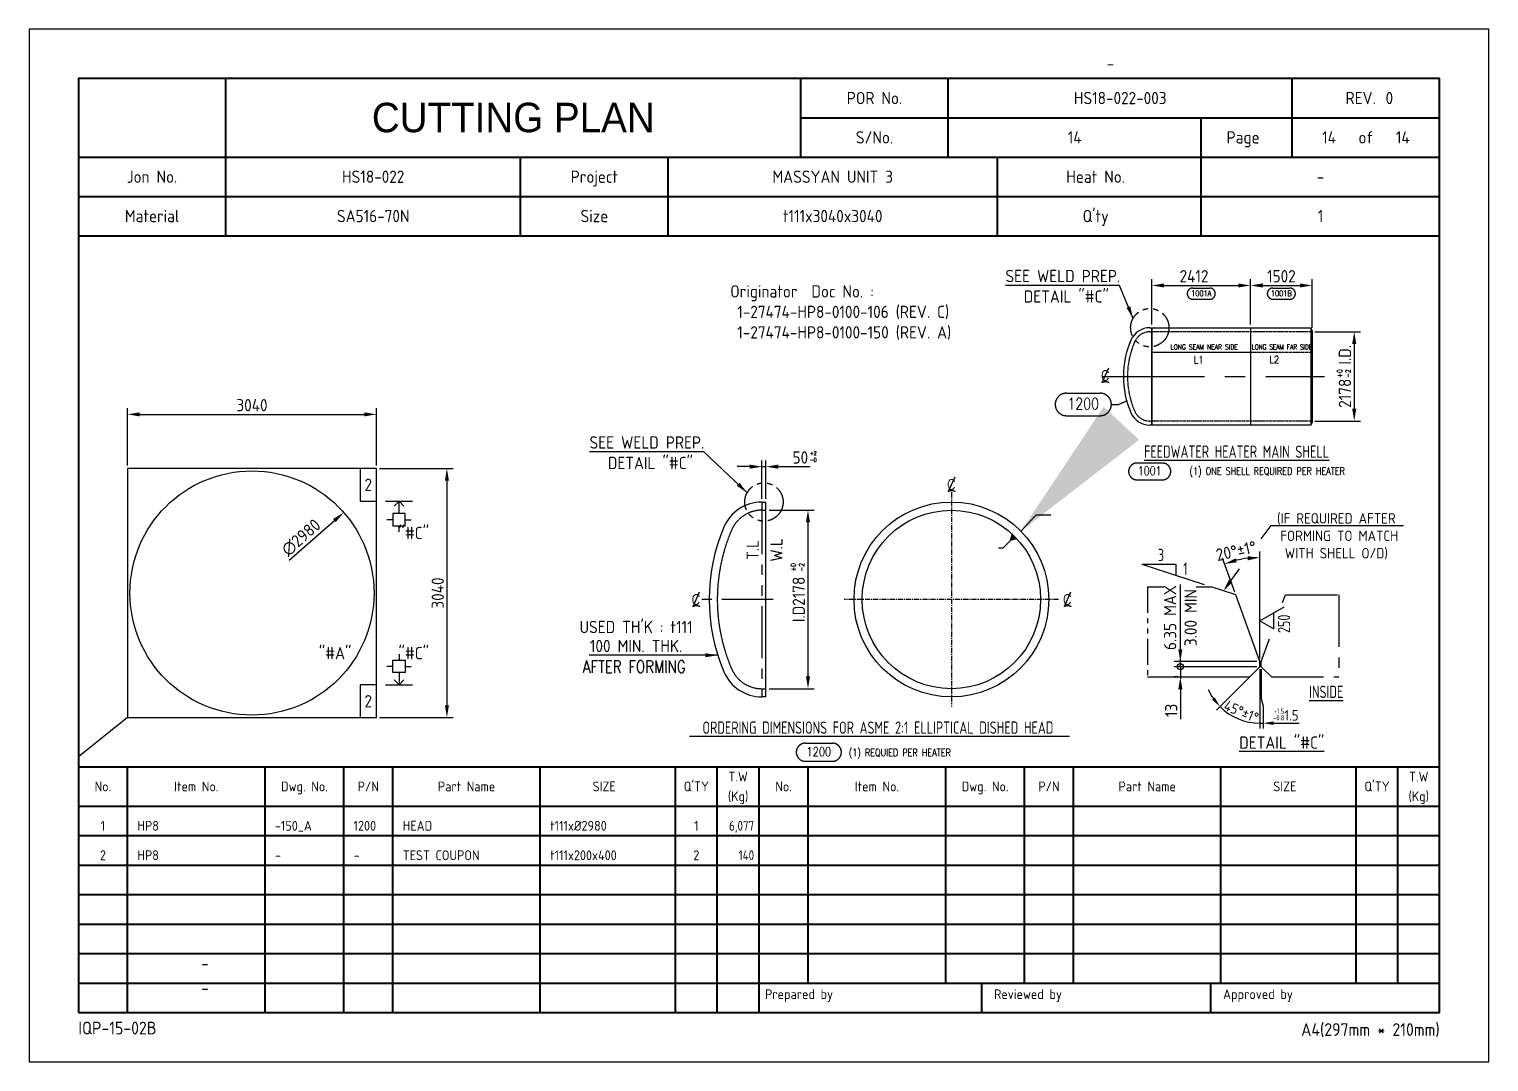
# Model space of a CAD drawing. Header units: millimetres. Extents: x -47360 to 661737, y -45870 to 354580.
# Drawn here: x 60000 to 77820, y 80000 to 92600 of the extents above; entities that cross this region are included whole.
import ezdxf
from ezdxf.enums import TextEntityAlignment as Align

# ---------------------------------------------------------------- set-up
doc = ezdxf.new("R2010")
doc.units = ezdxf.units.MM
doc.header["$LTSCALE"] = 10
for name, pattern in [('CENTER', [2, 1.25, -0.25, 0.25, -0.25]), ('CONT', [1, 1, 0]), ('DASHED', [0.75, 0.5, -0.25]), ('PHANTOM', [63.5, 31.75, -6.35, 6.35, -6.35, 6.35, -6.35])]:
    doc.linetypes.add(name, pattern=pattern)
for name, color, linetype in [('01_1  111xØ2980', 7, 'Continuous'), ('02_2  111x400x200', 7, 'Continuous'), ('11', 2, 'Continuous'), ('12', 1, 'CENTER'), ('12_Ejes principales', 1, 'CENTER'), ('13', 4, 'PHANTOM'), ('14', 3, 'DASHED'), ('15', 7, 'Continuous'), ('17', 7, 'Continuous'), ('GEN-ANN', 7, 'CONT'), ('GEN-TXT', 7, 'CONT'), ('N14_1  111x3040x3040', 7, 'Continuous'), ('T', 2, 'Continuous')]:
    doc.layers.add(name, color=color, linetype=linetype)
doc.layers.add('PAGE', color=9, linetype='Continuous', plot=False)
doc.layers.add('TITLE', color=15, linetype='Continuous', lineweight=40)
doc.styles.add('FRACTION', font='romans.shx', dxfattribs={"bigfont": 'FRACTION.shx'})
doc.styles.add('ROMANS', font='romans')
doc.styles.add('SIMPLEX', font='romans.shx', dxfattribs={"width": 0.8})
doc.styles.get("Standard").update_dxf_attribs({"font": 'isocp2.shx', "bigfont": 'whgtxt.shx'})
doc.dimstyles.new('ISO-25', dxfattribs={"dimscale": 60, "dimtxt": 2.5, "dimasz": 2.5, "dimexe": 1.25, "dimexo": 0.625, "dimtad": 1, "dimdec": 0, "dimdsep": 46, "dimtxsty": 'Standard', "dimcen": 2.5, "dimclrt": 2, "dimadec": 0, "dimazin": 0, "dimtfac": 1, "dimtdec": 0, "dimtmove": 0, "dimatfit": 3, "dimfxl": 1, "dimarcsym": 0})
doc.dimstyles.new('ISO-25 x2', dxfattribs={"dimscale": 60, "dimtxt": 2.5, "dimasz": 2.5, "dimexe": 1.25, "dimexo": 0.625, "dimtad": 1, "dimdec": 0, "dimlfac": 2, "dimdsep": 46, "dimtxsty": 'Standard', "dimcen": 2.5, "dimclrt": 2, "dimadec": 0, "dimazin": 0, "dimtfac": 1, "dimtdec": 0, "dimtmove": 0, "dimatfit": 3, "dimfxl": 1, "dimarcsym": 0})
doc.dimstyles.get("Standard").update_dxf_attribs({"dimtxt": 1, "dimasz": 1, "dimexe": 1, "dimexo": 1, "dimgap": 1, "dimtad": 1, "dimtxsty": 'Standard', "dimcen": 2.5, "dimadec": 0, "dimazin": 0, "dimtfac": 1, "dimtmove": 0, "dimatfit": 3, "dimfxl": 1, "dimarcsym": 0})

# ---------------------------------------------------------------- blocks, each defined once
blk = doc.blocks.new('CP00')
at = {"layer": 'PAGE'}
blk.add_line((20, 70), (10, 62), dxfattribs=at)
blk.add_lwpolyline([(0, 0), (297, 0), (297, 210), (0, 210)], close=True, dxfattribs=at)
at = {"layer": 'TITLE'}
for p, q in [((40, 184), (40, 200)), ((157, 184), (157, 200)), ((10, 184), (287, 184)), ((10, 168), (287, 168)), ((10, 60), (287, 60)), ((148.5, 16), (287, 16))]:
    blk.add_line(p, q, dxfattribs=at)
at = {"layer": 'TITLE', "color": 8}
for p, q in [((187, 184), (187, 200)), ((257, 184), (257, 192)), ((40, 168), (40, 184)), ((130, 168), (130, 184)), ((238.5, 168), (238.5, 184)), ((10, 176), (287, 176)), ((20, 10), (20, 60)), ((48, 10), (48, 60)), ((64, 10), (64, 60)), ((74, 10), (74, 60)), ((104, 10), (104, 60)), ((131.5, 10), (131.5, 60)), ((140, 10), (140, 60)), ((158.5, 16), (158.5, 60)), ((186.5, 16), (186.5, 60)), ((202.5, 16), (202.5, 60)), ((212.5, 16), (212.5, 60)), ((242.5, 16), (242.5, 60)), ((270, 16), (270, 60)), ((278.5, 16), (278.5, 60)), ((10, 52), (287, 52)), ((10, 46), (287, 46)), ((10, 40), (287, 40)), ((10, 34), (287, 34)), ((10, 28), (287, 28)), ((10, 22), (287, 22)), ((10, 16), (148.5, 16)), ((193.8, 16), (193.8, 10)), ((240.4, 16), (240.4, 10))]:
    blk.add_line(p, q, dxfattribs=at)
at = {"layer": 'TITLE', "color": 9}
for p, q in [((257, 192), (257, 200)), ((157, 192), (287, 192)), ((238.5, 184), (238.5, 192)), ((100, 168), (100, 184)), ((197, 168), (197, 184)), ((148.5, 10), (148.5, 60))]:
    blk.add_line(p, q, dxfattribs=at)
at = {"layer": 'TITLE', "color": 15}
blk.add_lwpolyline([(10, 10), (287, 10), (287, 200), (10, 200)], close=True, dxfattribs=at)
at = {"layer": 'PAGE', "color": 2}
blk.add_attdef('ATT_NESTINGPLANNO', text='', height=2.5, dxfattribs=at).set_placement((220, 203), align=Align.MIDDLE_CENTER)
for tag, p in [('ATT_OWNERITEMNO', (35, 7.09)), ('ATT_PARTNAME', (35, 2.09))]:
    blk.add_attdef(tag, text='', height=2.5, dxfattribs=at).set_placement(p, align=Align.MIDDLE_LEFT)
at = {"layer": 'TITLE', "color": 2}
for s, height, p in [('POR No.', 2.5, (172, 196)), ('S/No.', 2.5, (172, 188)), ('Page', 2.5, (247, 188)), ('of', 2.5, (272, 188)), ('Jon No.', 2.5, (25, 180)), ('Project', 2.5, (115, 180)), ('Heat No.', 2.5, (217, 180)), ('-', 2.5, (262.75, 180)), ('Material', 2.5, (25, 172)), ('Size', 2.5, (115, 172)), ("Q'ty", 2.5, (217, 172)), ('No.', 2, (15, 56)), ('Item No.', 2, (34, 56)), ('Dwg. No.', 2, (56, 56)), ('P/N', 2, (69, 56)), ('Part Name', 2, (89, 56)), ('SIZE', 2, (117, 56)), ("Q'TY", 2, (135.75, 56)), ('T.W', 2, (144.25, 58)), ('No.', 2, (153.5, 56)), ('Item No.', 2, (172.5, 56)), ('Dwg. No.', 2, (194.5, 56)), ('P/N', 2, (207.5, 56)), ('Part Name', 2, (227.5, 56)), ('SIZE', 2, (255.5, 56)), ("Q'TY", 2, (274.25, 56)), ('T.W', 2, (282.75, 58)), ('(Kg)', 2, (144.25, 54)), ('(Kg)', 2, (282.75, 54))]:
    blk.add_text(s, height=height, dxfattribs=at).set_placement(p, align=Align.MIDDLE_CENTER)
blk.add_text('REV.', height=2.5, dxfattribs=at).set_placement((274, 196), align=Align.MIDDLE_RIGHT)
blk.add_text('0', height=2.5, dxfattribs=at).set_placement((276, 196), align=Align.MIDDLE_LEFT)
for s, height, p in [('Prepared by', 2, (149.73, 12.75)), ('Reviewed by', 2, (196.33, 12.75)), ('Approved by', 2, (242.93, 12.75)), ('IQP-15-02B', 2.594, (10, 5.57))]:
    blk.add_text(s, height=height, dxfattribs=at).set_placement(p)
blk.add_text('A4(297mm * 210mm)', height=2.5936, dxfattribs=at).set_placement((287, 5.26), align=Align.RIGHT)
at = {"layer": 'TITLE', "color": 3, "insert": (98.5, 192), "char_height": 6, "width": 59.896, "attachment_point": 5}
blk.add_mtext('{\\fHYHeadLine-Medium|b0|i0|c129|p18;CUTTING PLAN}', dxfattribs=at)
at = {"layer": 'TITLE', "color": 2}
for tag, height, p in [('ATT_PORNO', 2.5, (222, 196)), ('ATT_CUTTINGPLANNO', 2.5, (212.75, 188)), ('ATT_PAGENO', 2.5, (264.5, 188)), ('ATT_PAGESUBTOTAL', 2.5, (279.5, 188)), ('ATT_WONO', 2.5, (70, 180)), ('ATT_PROJECT', 2.5, (163.5, 180)), ('ATT_PORWEIGHT', 2, (278.5, 89)), ('ATT_NETWEIGHT', 2, (278.5, 83)), ('ATT_SAVEWEIGHT', 2, (278.5, 77)), ('ATT_SCRAPWEIGHT', 2, (278.5, 71)), ('ATT_CUTTING', 2, (278.5, 65))]:
    blk.add_attdef(tag, text='', height=height, dxfattribs=at).set_placement(p, align=Align.MIDDLE_CENTER)
at = {"layer": 'TITLE', "color": 3}
for tag, p in [('ATT_MATERIAL', (70, 172)), ('ATT_SIZE', (163.5, 172)), ('ATT_QTY', (262.75, 172))]:
    blk.add_attdef(tag, text='', height=2.5, dxfattribs=at).set_placement(p, align=Align.MIDDLE_CENTER)
blk = doc.blocks.new('*D161')
at = {"color": 0, "lineweight": -2, "transparency": 16777216}
for p, q in [((61200, 87277.5), (61200, 87975)), ((61350, 87900), (64090, 87900)), ((64240, 87277.5), (64240, 87975))]:
    blk.add_line(p, q, dxfattribs=at)
at = {"color": 0, "transparency": 16777216}
for points in [[(61350, 87925), (61350, 87875), (61200, 87900)], [(64090, 87925), (64090, 87875), (64240, 87900)]]:
    blk.add_solid(points, dxfattribs=at)
at = {"layer": 'Defpoints', "color": 0, "transparency": 16777216}
for p in [(64240, 87900), (61200, 87240), (64240, 87240)]:
    blk.add_point(p, dxfattribs=at)
at = {"color": 2, "transparency": 16777216, "insert": (62720, 88012.5), "char_height": 150, "attachment_point": 5}
blk.add_mtext('3040', dxfattribs=at)
blk = doc.blocks.new('*D162')
at = {"color": 0, "lineweight": -2, "transparency": 16777216}
for p, q in [((64277.5, 87240), (65175, 87240)), ((65100, 87090), (65100, 84350)), ((64277.5, 84200), (65175, 84200))]:
    blk.add_line(p, q, dxfattribs=at)
at = {"color": 0, "transparency": 16777216}
for points in [[(65075, 87090), (65125, 87090), (65100, 87240)], [(65075, 84350), (65125, 84350), (65100, 84200)]]:
    blk.add_solid(points, dxfattribs=at)
at = {"layer": 'Defpoints', "color": 0, "transparency": 16777216}
for p in [(64240, 87240), (64240, 84200), (65100, 84200)]:
    blk.add_point(p, dxfattribs=at)
at = {"color": 2, "transparency": 16777216, "insert": (64987.5, 85720), "char_height": 150, "attachment_point": 5, "rotation": 90}
blk.add_mtext('3040', dxfattribs=at)
blk = doc.blocks.new('*D163')
at = {"color": 0, "lineweight": -2, "transparency": 16777216}
blk.add_line((63174, 86119), (63727, 86604), dxfattribs=at)
at = {"color": 0, "transparency": 16777216}
blk.add_solid([(63710, 86623), (63743, 86585), (63840, 86703)], dxfattribs=at)
at = {"layer": 'Defpoints', "color": 0, "transparency": 16777216}
for p in [(63840, 86703), (61600, 84737)]:
    blk.add_point(p, dxfattribs=at)
at = {"color": 2, "transparency": 16777216, "insert": (63320, 86397), "char_height": 150, "attachment_point": 5, "rotation": 41.2854}
blk.add_mtext('∅2980', dxfattribs=at)
blk = doc.blocks.new('$CL')
at = {"layer": 'GEN-TXT', "color": 2, "linetype": 'CONT'}
blk.add_line((0.031, 0.069), (-0.031, -0.069), dxfattribs=at)
blk.add_arc((0.003, -0.131), 0.0703, 61.7604, 118.2396, dxfattribs=at)
at = {"layer": 'GEN-TXT', "color": 2, "linetype": 'CONT', "style": 'FRACTION'}
blk.add_text('C', height=0.0938, dxfattribs=at).set_placement((0, 0), align=Align.MIDDLE)
blk = doc.blocks.new('$PNBR')
at = {"layer": 'GEN-ANN', "color": 7, "linetype": 'CONT'}
for p, q in [((0.125, 0.125), (0.5, 0.125)), ((0.125, -0.125), (0.5, -0.125))]:
    blk.add_line(p, q, dxfattribs=at)
for centre, start, end in [((0.125, 0), 90, 270), ((0.5, 0), 270, 90)]:
    blk.add_arc(centre, 0.125, start, end, dxfattribs=at)
at = {"layer": 'GEN-ANN', "color": 7, "linetype": 'CONT', "style": 'FRACTION'}
blk.add_attdef('PNB', text='', height=0.0938, dxfattribs=at).set_placement((0.313, -0.046), align=Align.CENTER)
blk = doc.blocks.new('*D273')
at = {"color": 0, "lineweight": -2, "transparency": 16777216}
for p, q in [((73706, 88995), (73706, 89548)), ((73856, 89473), (74762, 89473)), ((74912, 88995), (74912, 89548))]:
    blk.add_line(p, q, dxfattribs=at)
at = {"color": 0, "transparency": 16777216}
for points in [[(73856, 89498), (73856, 89448), (73706, 89473)], [(74762, 89498), (74762, 89448), (74912, 89473)]]:
    blk.add_solid(points, dxfattribs=at)
at = {"layer": 'Defpoints', "color": 0, "transparency": 16777216}
for p in [(74912, 89473), (73706, 88958), (74912, 88958)]:
    blk.add_point(p, dxfattribs=at)
at = {"color": 2, "transparency": 16777216, "insert": (74221, 89586), "char_height": 150, "attachment_point": 5}
blk.add_mtext('2412', dxfattribs=at)
blk = doc.blocks.new('*D274')
at = {"color": 0, "lineweight": -2, "transparency": 16777216}
for p, q in [((74912, 88995), (74912, 89548)), ((75062, 89473), (75513, 89473)), ((75663, 88955), (75663, 89548))]:
    blk.add_line(p, q, dxfattribs=at)
at = {"color": 0, "transparency": 16777216}
for points in [[(75062, 89498), (75062, 89448), (74912, 89473)], [(75513, 89498), (75513, 89448), (75663, 89473)]]:
    blk.add_solid(points, dxfattribs=at)
at = {"layer": 'Defpoints', "color": 0, "transparency": 16777216}
for p in [(75663, 89473), (74912, 88958), (75663, 88918)]:
    blk.add_point(p, dxfattribs=at)
at = {"color": 2, "transparency": 16777216, "insert": (75288, 89586), "char_height": 150, "attachment_point": 5}
blk.add_mtext('1502', dxfattribs=at)
blk = doc.blocks.new('*D275')
at = {"color": 0, "lineweight": -2, "transparency": 16777216}
for p, q in [((75694, 88908), (76252, 88908)), ((76177, 88758), (76177, 87969)), ((75694, 87819), (76252, 87819))]:
    blk.add_line(p, q, dxfattribs=at)
at = {"color": 0, "transparency": 16777216}
for points in [[(76152, 88758), (76202, 88758), (76177, 88908)], [(76152, 87969), (76202, 87969), (76177, 87819)]]:
    blk.add_solid(points, dxfattribs=at)
at = {"layer": 'Defpoints', "color": 0, "transparency": 16777216}
for p in [(75657, 88908), (75657, 87819), (76177, 87819)]:
    blk.add_point(p, dxfattribs=at)
at = {"color": 2, "transparency": 16777216, "insert": (76063, 88363), "char_height": 150, "attachment_point": 5, "rotation": 90}
blk.add_mtext('2178  I.D.', dxfattribs=at)
blk = doc.blocks.new('*D276')
at = {"color": 0, "lineweight": -2, "transparency": 16777216}
for p, q in [((69033, 86731), (69583, 86731)), ((69508, 86581), (69508, 84703)), ((69033, 84553), (69583, 84553))]:
    blk.add_line(p, q, dxfattribs=at)
at = {"color": 0, "transparency": 16777216}
for points in [[(69483, 86581), (69533, 86581), (69508, 86731)], [(69483, 84703), (69533, 84703), (69508, 84553)]]:
    blk.add_solid(points, dxfattribs=at)
at = {"layer": 'Defpoints', "color": 0, "transparency": 16777216}
for p in [(68995, 86731), (68995, 84553), (69508, 84553)]:
    blk.add_point(p, dxfattribs=at)
at = {"color": 2, "transparency": 16777216, "insert": (69395, 85642), "char_height": 150, "attachment_point": 5, "rotation": 90}
blk.add_mtext('I.D2178', dxfattribs=at)
blk = doc.blocks.new('*D277')
at = {"color": 0, "lineweight": -2, "transparency": 16777216}
for p, q in [((68945, 86868), (68945, 87337)), ((68995, 86868), (68995, 87337)), ((68795, 87262), (68645, 87262)), ((68945, 87262), (68995, 87262)), ((69145, 87262), (69536, 87262))]:
    blk.add_line(p, q, dxfattribs=at)
at = {"color": 0, "transparency": 16777216}
for points in [[(68795, 87287), (68795, 87237), (68945, 87262)], [(69145, 87287), (69145, 87237), (68995, 87262)]]:
    blk.add_solid(points, dxfattribs=at)
at = {"layer": 'Defpoints', "color": 0, "transparency": 16777216}
for p in [(68945, 87262), (68945, 86831), (68995, 86831)]:
    blk.add_point(p, dxfattribs=at)
at = {"color": 2, "transparency": 16777216, "insert": (69415, 87374), "char_height": 150, "attachment_point": 5}
blk.add_mtext('50', dxfattribs=at)
blk = doc.blocks.new('_Small')
at = {"color": 0, "linetype": 'ByBlock', "lineweight": -2}
blk.add_circle((0, 0), 0.25, dxfattribs=at)
blk = doc.blocks.new('*D278')
at = {"color": 0, "lineweight": -2, "transparency": 16777216}
for p, q in [((74054, 85034), (74054, 85184)), ((74989, 84884), (73979, 84884)), ((74054, 84821), (74054, 84884)), ((74989, 84821), (73979, 84821)), ((74054, 84821), (74054, 84671))]:
    blk.add_line(p, q, dxfattribs=at)
at = {"color": 0, "transparency": 16777216}
blk.add_solid([(74029, 85034), (74079, 85034), (74054, 84884)], dxfattribs=at)
at = {"layer": 'Defpoints', "color": 0, "transparency": 16777216}
for p in [(74054, 84884), (75026, 84884), (75026, 84821)]:
    blk.add_point(p, dxfattribs=at)
at = {"color": 0, "lineweight": -2, "transparency": 16777216, "xscale": 150, "yscale": 150, "zscale": 150, "rotation": 90}
blk.add_blockref('_Small', (74054, 84821), dxfattribs=at)
blk = doc.blocks.new('*D279')
at = {"color": 0, "lineweight": -2, "transparency": 16777216}
for p, q in [((74054, 84821), (74054, 84971)), ((74989, 84821), (73979, 84821)), ((74024, 84696), (73979, 84696)), ((74054, 84821), (74054, 84696)), ((74054, 84546), (74054, 84180))]:
    blk.add_line(p, q, dxfattribs=at)
at = {"color": 0, "transparency": 16777216}
blk.add_solid([(74029, 84546), (74079, 84546), (74054, 84696)], dxfattribs=at)
at = {"layer": 'Defpoints', "color": 0, "transparency": 16777216}
for p in [(74054, 84696), (74062, 84696), (75026, 84821)]:
    blk.add_point(p, dxfattribs=at)
at = {"color": 2, "transparency": 16777216, "insert": (73942, 84288), "char_height": 150, "attachment_point": 5, "rotation": 90}
blk.add_mtext('13', dxfattribs=at)
blk = doc.blocks.new('_None')
blk = doc.blocks.new('*D280')
at = {"color": 0, "lineweight": -2, "transparency": 16777216}
for p, q in [((74718, 85732), (74567, 86147)), ((75026, 84922), (75026, 86228))]:
    blk.add_line(p, q, dxfattribs=at)
blk.add_arc((75026, 84884), 1269, 96.7786, 103.2214, dxfattribs=at)
at = {"color": 0, "transparency": 16777216}
for points in [[(74743, 86095), (74729, 86143), (74592, 86076)], [(74875, 86169), (74878, 86119), (75026, 86153)]]:
    blk.add_solid(points, dxfattribs=at)
at = {"layer": 'Defpoints', "color": 0, "transparency": 16777216}
for p in [(74879, 86144), (74730, 85697), (75026, 84884), (75026, 84884), (75026, 84821)]:
    blk.add_point(p, dxfattribs=at)
at = {"color": 2, "transparency": 16777216, "insert": (74735, 86234), "char_height": 150, "attachment_point": 5, "rotation": 12.1757}
blk.add_mtext('20°%%P1%%D', dxfattribs=at)

msp = doc.modelspace()

# ---------------------------------------------------------------- hatches: boundary and pattern name
at = {"layer": '15'}
h = msp.add_hatch(color=256, dxfattribs=at)
h.paths.add_polyline_path([(71977.23, 86359.89), (71999.03, 86441.25, -0.00304812), (72029, 86411.65)])
h.paths.add_polyline_path([(71977.23, 86359.89), (72029, 86411.65, -0.00304812), (72058.6, 86381.69)])

# ---------------------------------------------------------------- linework, layer by layer
for p, q in [((64350.23, 86840), (64680, 86840)), ((74054.35, 85184.37), (74054.35, 85824.62)), ((74897.36, 84692.08), (74494.03, 84288.74)), ((75026.15, 84788.99), (75026.15, 84068.33)), ((75038.9, 84788.99), (75038.9, 84428.66)), ((64350.23, 84600), (64680, 84600)), ((75038.9, 84428.66), (75064.4, 84337.72)), ((75064.4, 84337.72), (75064.4, 84068.33)), ((75026.15, 84132.08), (75064.4, 84132.08)), ((75191.9, 84132.08), (75503.18, 84132.08))]:
    msp.add_line(p, q)
for points in [[(75042.11, 86381.67), (75161.28, 86545.58), (76776.58, 86545.58)], [(74668.5, 85867.83), (74775.74, 86015.32)]]:
    msp.add_lwpolyline(points)
for start, end in [(203.757914, 214.378957), (225, 270)]:
    msp.add_arc((75026.15, 84820.87), 688.79, start, end)
for points in [[(74648.28, 85882.53), (74580.29, 85746.5), (74688.72, 85853.13)], [(74441.33, 84418.36), (74474.03, 84445.5), (74539.1, 84333.82)], [(75191.9, 84153.33), (75191.9, 84110.83), (75064.4, 84132.08)]]:
    msp.add_solid(points)
at = {"layer": '01_1  111xØ2980'}
msp.add_circle((62720, 85720), 1490, dxfattribs=at)
at = {"layer": '02_2  111x400x200'}
for points in [[(64240, 87240), (64040, 87240), (64040, 86840), (64240, 86840)], [(64240, 84600), (64040, 84600), (64040, 84200), (64240, 84200)]]:
    msp.add_lwpolyline(points, close=True, dxfattribs=at)
at = {"layer": '11', "color": 3}
for p, q in [((73681.14, 88957.52), (73706.14, 88957.52)), ((73681.14, 88957.52), (73706.14, 88957.52)), ((73706.14, 88957.52), (73706.14, 87768.52)), ((73706.14, 87768.52), (73706.14, 88957.52)), ((73706.14, 88957.52), (75648.42, 88957.52)), ((73706.14, 88957.52), (73706.14, 87768.52)), ((74912.14, 88957.52), (74912.14, 87768.52)), ((75648.42, 88957.52), (75663.16, 88917.04)), ((75648.42, 88957.52), (75648.42, 87768.52)), ((75663.16, 88913.87), (75656.81, 88907.52)), ((75663.16, 88917.04), (75663.16, 87808.99)), ((73706.14, 88660.27), (74912.14, 88660.27)), ((73706.14, 87768.52), (73681.14, 87768.52)), ((73706.14, 87768.52), (73681.14, 87768.52)), ((75648.42, 87768.52), (73706.14, 87768.52)), ((75663.16, 87808.99), (75648.42, 87768.52)), ((75663.16, 87812.17), (75656.81, 87818.52)), ((68945.4, 86830.61), (68995.4, 86830.61)), ((68995.4, 84452.61), (68995.4, 86830.61)), ((73653.55, 85795.87), (73852.36, 85795.87)), ((74247.2, 85795.87), (74430.26, 85795.87)), ((74730.33, 85697.14), (74430.26, 85795.87)), ((75026.15, 84884.37), (74730.33, 85697.14)), ((75026.15, 84820.87), (75026.15, 84884.37)), ((73653.55, 84695.87), (74901.15, 84695.87)), ((74901.15, 84695.87), (75026.15, 84820.87)), ((68995.4, 84452.61), (68945.4, 84452.61))]:
    msp.add_line(p, q, dxfattribs=at)
at = {"layer": '11'}
msp.add_line((72699.62, 83970.59), (68059.49, 83970.59), dxfattribs=at)
at = {"layer": '11', "color": 3}
for radius in [1189, 1089]:
    msp.add_circle((71258.96, 85641.61), radius, dxfattribs=at)
for centre, radius, start, end in [((73680.93, 88706.1), 251.42, 89.951195, 156.90531), ((74478.99, 88363.02), 1120.1, 156.775067, 203.224933), ((73680.93, 88019.94), 251.42, 203.09469, 270.048805), ((68944.97, 86327.78), 502.83, 89.951195, 156.90531), ((70541.1, 85641.61), 2240.2, 156.775067, 203.224933), ((68944.97, 84955.44), 502.83, 203.09469, 270.048805)]:
    msp.add_arc(centre, radius, start, end, dxfattribs=at)
at = {"layer": '12', "ltscale": 5}
for p, q in [((71259.21, 86949.51), (71259.21, 84333.71)), ((72566.86, 85641.61), (69951.06, 85641.61))]:
    msp.add_line(p, q, dxfattribs=at)
at = {"layer": '12_Ejes principales', "ltscale": 100}
msp.add_line((73097.18, 88363.02), (75813.16, 88363.02), dxfattribs=at)
at = {"layer": '12_Ejes principales', "ltscale": 50}
msp.add_line((69082.21, 85641.61), (68214.08, 85641.61), dxfattribs=at)
at = {"layer": '13', "ltscale": 2}
for p, q in [((68945.4, 86830.61), (68945.4, 84452.61)), ((75303.26, 85604.49), (75336.98, 85697.14)), ((75336.98, 85697.14), (75990.42, 85697.14)), ((75990.42, 85697.14), (75990.42, 84695.87)), ((75041.15, 84884.37), (75141.32, 85159.57)), ((75166.15, 84695.87), (75041.15, 84820.87)), ((75166.15, 84695.87), (75990.42, 84695.87))]:
    msp.add_line(p, q, dxfattribs=at)
at = {"layer": '13'}
for p, q in [((73653.55, 85795.87), (73653.55, 84695.87)), ((75041.15, 84820.87), (75041.15, 84884.37))]:
    msp.add_line(p, q, dxfattribs=at)
for centre in [(73681.14, 88957.52), (68970.4, 86830.61)]:
    msp.add_circle(centre, 233.72, dxfattribs=at)
at = {"layer": '14', "color": 6, "ltscale": 2}
for p, q in [((73680.72, 88907.52), (73706.14, 88907.52)), ((73680.72, 88907.52), (73706.14, 88907.52)), ((75656.81, 88907.52), (73706.14, 88907.52)), ((74912.14, 88660.27), (75663.16, 88660.27)), ((73680.72, 87818.52), (73706.14, 87818.52)), ((73680.72, 87818.52), (73706.14, 87818.52)), ((75656.81, 87818.52), (73706.14, 87818.52))]:
    msp.add_line(p, q, dxfattribs=at)
at = {"layer": '14', "color": 6}
for p, q in [((68944.54, 86730.61), (68995.4, 86730.61)), ((68944.54, 84552.61), (68995.4, 84552.61))]:
    msp.add_line(p, q, dxfattribs=at)
at = {"layer": '14', "color": 6, "ltscale": 2}
for centre, radius, start, end in [((74478.99, 88363.02), 1070.1, 156.775067, 203.224933), ((73680.93, 88706.1), 201.42, 89.939156, 156.937517), ((73680.93, 88019.94), 201.42, 203.062483, 270.060844)]:
    msp.add_arc(centre, radius, start, end, dxfattribs=at)
at = {"layer": '14', "color": 6}
for centre, radius, start, end in [((68944.97, 86327.78), 402.83, 89.939156, 156.937517), ((70541.1, 85641.61), 2140.2, 156.775067, 203.224933), ((68944.97, 84955.45), 402.83, 203.062483, 270.060844)]:
    msp.add_arc(centre, radius, start, end, dxfattribs=at)
at = {"layer": '15'}
for p, q in [((73212.09, 88021.18, -106440818.53), (73302.82, 88021.18, -106440818.53)), ((71999.03, 86441.25), (71977.23, 86359.89)), ((72029, 86411.65), (71885.52, 86268.17)), ((72058.6, 86381.69), (71977.23, 86359.89)), ((74001.42, 86069.12), (73587.78, 86069.12)), ((74350.96, 85821.15), (73587.78, 86069.12)), ((74001.42, 85934.72), (74001.42, 86069.12)), ((75026.15, 85380.45), (75321.35, 85550.88)), ((75026.15, 85380.45), (75194.96, 85282.99)), ((75194.96, 85282.99), (75194.96, 85477.91))]:
    msp.add_line(p, q, dxfattribs=at)
at = {"layer": '17'}
msp.add_line((71885.52, 86268.17), (71833.52, 86268.17), dxfattribs=at)
at = {"layer": 'N14_1  111x3040x3040', "color": 3}
msp.add_lwpolyline([(64240, 84200), (64240, 87240), (61200, 87240), (61200, 84200)], close=True, dxfattribs=at)
at = {"layer": 'T'}
for p, q in [((64515.12, 86690), (64515.12, 86840)), ((64440.12, 86615), (64365.12, 86615)), ((64590.12, 86615), (64665.12, 86615)), ((64515.12, 86465), (64515.12, 86540)), ((64440.12, 84825), (64365.12, 84825)), ((64515.12, 84975), (64515.12, 84900)), ((64590.12, 84825), (64665.12, 84825)), ((64515.12, 84750), (64515.12, 84600))]:
    msp.add_line(p, q, dxfattribs=at)
for points in [[(64455.12, 86780), (64515.12, 86840), (64575.12, 86780)], [(64455.12, 84660), (64515.12, 84600), (64575.12, 84660)]]:
    msp.add_lwpolyline(points, dxfattribs=at)
for points in [[(64440.12, 86540), (64590.12, 86540), (64590.12, 86690), (64440.12, 86690)], [(64440.12, 84900), (64590.12, 84900), (64590.12, 84750), (64440.12, 84750)]]:
    msp.add_lwpolyline(points, close=True, dxfattribs=at)

# ---------------------------------------------------------------- block references
ref = msp.add_blockref('CP00', (60000, 80000), dxfattribs=dict(xscale=60, yscale=60, zscale=60))
ref.add_attrib('ATT_WONO', 'HS18-022', dxfattribs={"layer": 'TITLE', "color": 2, "height": 150}).set_placement((64200, 90800), align=Align.MIDDLE_CENTER)
ref.add_attrib('ATT_PROJECT', 'MASSYAN UNIT 3', dxfattribs={"layer": 'TITLE', "color": 2, "height": 150}).set_placement((69810, 90800), align=Align.MIDDLE_CENTER)
ref.add_attrib('ATT_PORNO', 'HS18-022-003', dxfattribs={"layer": 'TITLE', "color": 2, "height": 150}).set_placement((73320, 91760), align=Align.MIDDLE_CENTER)
ref.add_attrib('ATT_OWNERITEMNO', '-', dxfattribs={"layer": 'PAGE', "color": 2, "height": 150}).set_placement((62100, 81200), align=Align.MIDDLE_LEFT)
ref.add_attrib('ATT_PARTNAME', '-', dxfattribs={"layer": 'PAGE', "color": 2, "height": 150}).set_placement((62100, 80900), align=Align.MIDDLE_LEFT)
ref.add_attrib('ATT_MATERIAL', 'SA516-70N', dxfattribs={"layer": 'TITLE', "color": 3, "height": 150}).set_placement((64200, 90320), align=Align.MIDDLE_CENTER)
ref.add_attrib('ATT_SIZE', 't111x3040x3040', dxfattribs={"layer": 'TITLE', "color": 3, "height": 150}).set_placement((69810, 90320), align=Align.MIDDLE_CENTER)
ref.add_attrib('ATT_QTY', '1', dxfattribs={"layer": 'TITLE', "color": 3, "height": 150}).set_placement((75765, 90320), align=Align.MIDDLE_CENTER)
ref.add_attrib('ATT_NESTINGPLANNO', '-', dxfattribs={"layer": 'PAGE', "color": 2, "height": 150}).set_placement((73200, 92180), align=Align.MIDDLE_CENTER)
ref.add_attrib('ATT_CUTTINGPLANNO', '14', dxfattribs={"layer": 'TITLE', "color": 2, "height": 150}).set_placement((72765, 91280), align=Align.MIDDLE_CENTER)
ref.add_attrib('ATT_PAGENO', '14', dxfattribs={"layer": 'TITLE', "color": 2, "height": 150}).set_placement((75870, 91280), align=Align.MIDDLE_CENTER)
ref.add_attrib('ATT_PAGESUBTOTAL', '14', dxfattribs={"layer": 'TITLE', "color": 2, "height": 150}).set_placement((76770, 91280), align=Align.MIDDLE_CENTER)
at = {"layer": '15'}
ref = msp.add_blockref('$PNBR', (74138.14, 89373.15), dxfattribs=dict(at, xscale=548.7975689143431, yscale=548.7975689143431, zscale=548.7975689143431))
ref.add_attrib('PNB', '1001A', dxfattribs={"layer": '11', "height": 70, "style": 'FRACTION', "width": 0.8}).set_placement((74309.64, 89342.74), align=Align.CENTER)
ref = msp.add_blockref('$PNBR', (75115.65, 89373.15), dxfattribs=dict(at, xscale=548.7975689143431, yscale=548.7975689143431, zscale=548.7975689143431))
ref.add_attrib('PNB', '1001B', dxfattribs={"layer": '11', "height": 70, "style": 'FRACTION', "width": 0.8}).set_placement((75287.15, 89342.74), align=Align.CENTER)
at = {"layer": '15', "xscale": 1280, "yscale": 1280, "zscale": 1280}
for p in [(73136.96, 88374.64), (71259.21, 87045.25), (68141.5, 85641.61), (72674.11, 85641.61)]:
    msp.add_blockref('$CL', p, dxfattribs=at)
at = {"layer": '15'}
ref = msp.add_blockref('$PNBR', (72526.09, 88021.18, -106440818.53), dxfattribs=dict(at, xscale=1097.595137828686, yscale=1097.595137828686, zscale=1097.595137828686))
ref.add_attrib('PNB', '1200', dxfattribs={"layer": '11', "color": 3, "height": 140, "style": 'FRACTION', "width": 0.8}).set_placement((72869.09, 87960.36, -106440818.53), align=Align.CENTER)
ref = msp.add_blockref('$PNBR', (73422.55, 87203.8, -70960545.69), dxfattribs=dict(at, xscale=823.1963533715145, yscale=823.196353371512, zscale=823.196353371513))
ref.add_attrib('PNB', '1001', dxfattribs={"layer": '11', "height": 105, "style": 'FRACTION', "width": 0.8}).set_placement((73679.8, 87158.19, -70960545.69), align=Align.CENTER)
ref = msp.add_blockref('$PNBR', (69364.92, 83777.29), dxfattribs=dict(at, xscale=881.9960958425825, yscale=881.9960958425825, zscale=881.9960958425825))
ref.add_attrib('PNB', '1200', dxfattribs={"layer": '11', "height": 110.25, "style": 'FRACTION', "width": 0.8}).set_placement((69640.55, 83728.41), align=Align.CENTER)

# ---------------------------------------------------------------- texts
at = {"color": 2, "width": 0.8}
for s, height, p in [('%%UFEEDWATER HEATER MAIN SHELL', 150, (73610.89, 87369.89)), ('3', 150, (73779.96, 86109.98)), ('1', 150, (74088.31, 85940.54)), ('+1.5', 63.75, (75195.62, 84245.6)), ('-0.8', 63.75, (75187.53, 84166.32))]:
    msp.add_text(s, height=height, dxfattribs=at).set_placement(p)
at = {"color": 2, "style": 'SIMPLEX', "width": 0.8}
for s, p in [('+2', (69529.55, 87400.58)), ('-0', (69529.55, 87320.58))]:
    msp.add_text(s, height=48, dxfattribs=at).set_placement(p)
at = {"color": 2, "width": 0.8}
msp.add_text('250', height=150, rotation=90, dxfattribs=at).set_placement((75394.4, 85231.08))
for s, p in [('%%UINSIDE', (75834.69, 84514.11)), ('ORDERING DIMENSIONS FOR ASME 2:1 ELLIPTICAL DISHED HEAD', (70362, 84077.75))]:
    msp.add_text(s, height=150, dxfattribs=at).set_placement(p, align=Align.MIDDLE_CENTER)
at = {"color": 2}
msp.add_text('%%UDETAIL "#C"', height=150, dxfattribs=at).set_placement((74773.18, 83819.97))
at = {"color": 2, "attachment_point": 5}
for s, insert, char_height in [('SEE WELD PREP.\\P DETAIL "#C"', (72619.06, 89463.14), 150), ('SEE WELD PREP.\\P DETAIL "#C"', (67541.51, 87432.02), 150), ('(IF REQUIRED AFTER\\P FORMING TO MATCH \\PWITH SHELL O/D)', (75958.17, 86412.34), 127.5), ("USED TH'K : t111", (67409.58, 85305.49), 150), ('100 MIN. THK.', (67409.58, 85073.41), 150), ('1.5', (75411.29, 84227.7), 127.5)]:
    msp.add_mtext(s, dxfattribs=dict(at, insert=insert, char_height=char_height))
for s, insert, char_height, rotation in [('T.L', (68832.9, 86246.47), 150, 90), ('W.L', (69122.45, 86246.47), 150, 90), ('6.35 MAX\\P3.00 MIN', (74054.35, 85420), 150, 90), ('45°%%P1%%D', (74799.16, 84272.85), 127.5, 337.5)]:
    msp.add_mtext(s, dxfattribs=dict(at, insert=insert, char_height=char_height, rotation=rotation))
at = {"layer": '11', "style": 'SIMPLEX', "width": 0.85}
for s, p in [('L1', (74218.49, 88522.39, 70960545.69)), ('L2', (75140, 88525.8, 141921091.37))]:
    msp.add_text(s, height=90, dxfattribs=at).set_placement(p)
at = {"layer": '15', "style": 'SIMPLEX'}
for s, width, p in [('LONG SEAM NEAR SIDE', 0.8, (73934.24, 88692.82, 70960545.69)), ('LONG SEAM FAR SIDE', 0.7, (74924.93, 88692.82, 70960545.69))]:
    msp.add_text(s, height=60, dxfattribs=dict(at, width=width)).set_placement(p)
at = {"layer": '15', "color": 2, "style": 'SIMPLEX', "width": 0.8}
for s, p in [('+0', (76029.67, 88345.08)), ('-2', (76129.67, 88345.08)), ('+0', (69359.71, 85981.05)), ('-2', (69459.71, 85981.05))]:
    msp.add_text(s, height=60, rotation=90, dxfattribs=at).set_placement(p)
msp.add_text('(1) ONE SHELL REQUIRED PER HEATER', height=90, dxfattribs=at).set_placement((75114.55, 87208.6, -70960545.69), align=Align.MIDDLE_CENTER)
msp.add_text('AFTER FORMING', height=150, dxfattribs=at).set_placement((66759.32, 84745.97))
msp.add_text('(1) REQUIED PER HEATER', height=90, dxfattribs=at).set_placement((70005.66, 83773.41), align=Align.MIDDLE_LEFT)
at = {"layer": 'T'}
for s, p in [('2', (64140, 87040)), ('"#C"', (64695.19, 86453)), ('"#A"', (63734.81, 84987)), ('"#C"', (64695.19, 84987)), ('2', (64140, 84400))]:
    msp.add_text(s, height=150, dxfattribs=at).set_placement(p, align=Align.MIDDLE_CENTER)
for s, p in [('1', (60900, 82820)), ('1', (68145, 82820)), ('2', (60900, 82460)), ('2', (68145, 82460))]:
    msp.add_text(s, height=120, dxfattribs=at).set_placement(p, align=Align.CENTER)
for s, p in [('HP8', (61320, 82820)), ('-150_A', (63000, 82820)), ('1200', (63960, 82820)), ('HEAD', (64560, 82820)), ('t111x%%C2980', (66360, 82820)), ('HP8', (61320, 82460)), ('-', (63000, 82460)), ('-', (63960, 82460)), ('TEST COUPON', (64560, 82460)), ('t111x200x400', (66360, 82460))]:
    msp.add_text(s, height=120, dxfattribs=at).set_placement(p)
at = {"layer": 'T', "width": 0.9}
for s, p in [('6,077', (68850, 82820)), ('140', (68850, 82460))]:
    msp.add_text(s, height=120, dxfattribs=at).set_placement(p, align=Align.RIGHT)
at = {"layer": 'T', "insert": (68558.89, 89475.97), "char_height": 150, "width": 3304.3281, "attachment_point": 1}
msp.add_mtext('Originator  Doc No. : \\P 1-27474-HP8-0100-106 (REV. C)\\P 1-27474-HP8-0100-150 (REV. A)', dxfattribs=at)

# ---------------------------------------------------------------- dimensions: what is measured, and where the dimension line sits
for base, p1, p2, dimstyle, picture, middle in [((74912.14, 89473.42), (73706.14, 88957.52), (74912.14, 88957.52), 'ISO-25 x2', '*D273', (74221.06, 89473.42)), ((68945.4, 87261.63), (68995.4, 86830.61), (68945.4, 86830.61), 'ISO-25', '*D277', (69415.46, 87261.63))]:
    dim = msp.add_linear_dim(base=base, p1=p1, p2=p2, dimstyle=dimstyle)
    dim.commit()
    dim.dimension.update_dxf_attribs({"geometry": picture, "text_midpoint": middle, "dimtype": 160})
for base, p1, p2, dimstyle, picture, middle in [((75663.16, 89473.42), (74912.14, 88957.52), (75663.16, 88917.52), 'ISO-25 x2', '*D274', (75287.65, 89585.94)), ((64240, 87900), (61200, 87240), (64240, 87240), 'ISO-25', '*D161', (62720, 88012.5))]:
    dim = msp.add_linear_dim(base=base, p1=p1, p2=p2, dimstyle=dimstyle)
    dim.commit()
    dim.dimension.update_dxf_attribs({"geometry": picture, "text_midpoint": middle})
for base, p1, p2, text, dimstyle, picture, middle in [((76176.68, 87818.52), (75656.81, 88907.52), (75656.81, 87818.52), '<>  I.D.', 'ISO-25 x2', '*D275', (76063.14, 88363.02)), ((69508.38, 84552.61), (68995.4, 86730.61), (68995.4, 84552.61), 'I.D<>', 'ISO-25', '*D276', (69394.83, 85641.61))]:
    dim = msp.add_linear_dim(base=base, p1=p1, p2=p2, angle=90, text=text, dimstyle=dimstyle)
    dim.commit()
    dim.dimension.update_dxf_attribs({"geometry": picture, "text_midpoint": middle})
dim = msp.add_linear_dim(base=(65100, 84200), p1=(64240, 87240), p2=(64240, 84200), angle=90, dimstyle='ISO-25')
dim.commit()
dim.dimension.update_dxf_attribs({"geometry": '*D162', "text_midpoint": (64987.5, 85720)})
dim = msp.add_diameter_dim_2p(p1=(61600.37, 84736.88), p2=(63839.63, 86703.12), dimstyle='ISO-25')
dim.commit()
dim.dimension.update_dxf_attribs({"geometry": '*D163', "text_midpoint": (63394.17, 86311.97), "dimtype": 163})
dim = msp.add_angular_dim_2l(base=(74878.88, 86144.39), line1=((75026.15, 84884.37), (74730.33, 85697.14)), line2=((75026.15, 84820.87), (75026.15, 84884.37)), text='<>%%P1%%D', dimstyle='ISO-25')
dim.commit()
dim.dimension.update_dxf_attribs({"geometry": '*D280', "text_midpoint": (74758.59, 86124.43), "dimtype": 162})
for base, p2, text, override, picture, middle in [((74054.35, 84884.37), (75026.15, 84884.37), ' ', {"dimblk1": 'Small', "dimsah": 1}, '*D278', (74054.35, 84852.62)), ((74054.35, 84695.87), (74061.89, 84695.87), '13', {"dimblk1": 'None', "dimsah": 1}, '*D279', (73941.85, 84287.76))]:
    dim = msp.add_linear_dim(base=base, p1=(75026.15, 84820.87), p2=p2, angle=90, text=text, dimstyle='ISO-25', override=override)
    dim.commit()
    dim.dimension.update_dxf_attribs({"geometry": picture, "text_midpoint": middle})

# ---------------------------------------------------------------- leaders
for points, dimstyle in [([(73476.51, 89070.43), (73312.54, 89473.42), (71918.36, 89473.42)], 'ISO-25'), ([(68765.76, 86943.52), (68234.98, 87442.29), (66840.8, 87442.29)], 'ISO-25'), ([(68406.82, 84960.91), (66836.76, 84960.91)], 'ISO-25 x2')]:
    msp.add_leader(points, dimstyle=dimstyle, override={"dimgap": 0.625, "dimtad": 0})
at = {"layer": '15'}
msp.add_leader([(73405.28, 88065.31, 35480272.84), (73302.82, 88021.18, 35480272.84)], dimstyle='Standard', override={"dimtxt": 60, "dimasz": 60, "dimexe": 60, "dimexo": 30, "dimgap": 30, "dimtad": 0, "dimtih": 0, "dimtoh": 0, "dimdec": 1, "dimrnd": 0.5, "dimzin": 8, "dimtxsty": 'SIMPLEX', "dimcen": 30, "dimclrt": 7, "dimtdec": 2, "dimtofl": 1, "dimtzin": 8}, dxfattribs=at)
at = {"layer": '17', "color": 7, "linetype": 'CONT'}
msp.add_leader([(72107.74, 86474.25), (72292.9, 86673.15), (72472.16, 86673.15)], dimstyle='ISO-25', override={"dimtxt": 30, "dimasz": 30, "dimgap": 20, "dimtxsty": 'ROMANS'}, dxfattribs=at)

doc.saveas('drawing.dxf')
